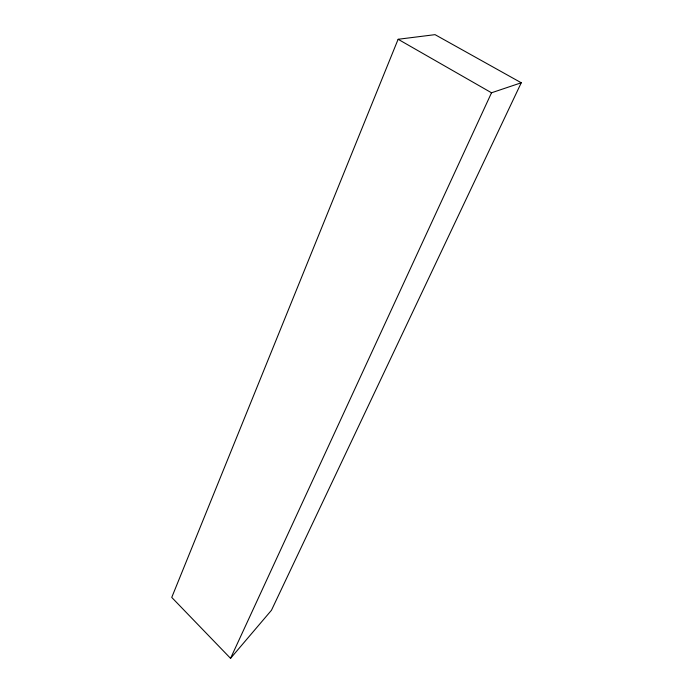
<?xml version="1.0" encoding="UTF-8"?>
<svg xmlns="http://www.w3.org/2000/svg" width="693" height="693" viewBox="0 0 693 693"><rect width="100%" height="100%" fill="white"/><g stroke="black" fill="none" stroke-linecap="round" stroke-linejoin="round"><path stroke-width="1.04" d="M398.12 39.276L171.743 597.418L230.544 658.35L271.457 610.273L521.257 82.77L435.039 34.65L398.12 39.276L491.519 92.784L521.257 82.77M230.544 658.35L491.519 92.784"/></g></svg>
